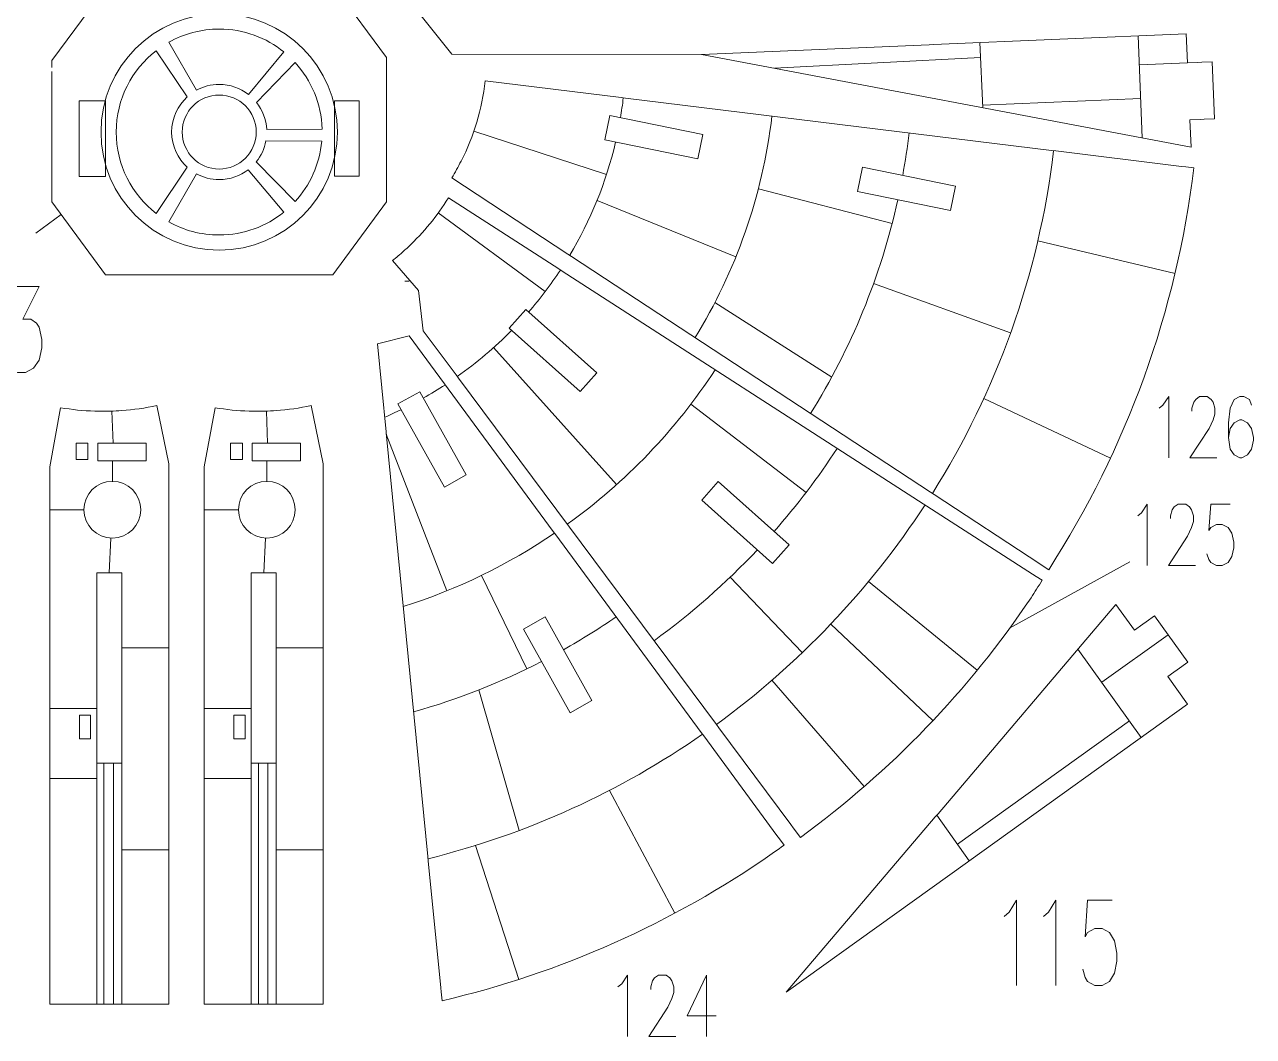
# Model space of a CAD drawing. Header units: millimetres. Extents: x -182 to 184, y -139 to 138.
# Drawn here: x 19.5 to 183.8, y -139 to -3.8 of the extents above; entities that cross this region are included whole.
import ezdxf

# ---------------------------------------------------------------- set-up
doc = ezdxf.new("R2010")
doc.units = ezdxf.units.MM
doc.header["$MEASUREMENT"] = 0
doc.layers.add('Layer 1', color=7, linetype='Continuous')

msp = doc.modelspace()

# ---------------------------------------------------------------- linework, layer by layer
at = {"layer": 'Layer 1', "color": 1, "lineweight": 9}
for points, knots in [([(67.3192, 3.8763), (67.3192, 3.8763), (76.6326, -7.7653), (76.6326, -7.7653), (76.6326, -7.7653), (76.6326, -7.7653), (109.9947, -7.8283), (109.9947, -7.8283)], [0, 0, 0, 0, 0.33333333, 0.33333333, 0.33333333, 0.33333333, 1, 1, 1, 1]), ([(45.5543, -2.3951), (54.2757, -2.3951), (61.3459, -9.4653), (61.3459, -18.1867), (61.3459, -18.1867), (61.3459, -26.9081), (54.2757, -33.9783), (45.5543, -33.9783), (45.5543, -33.9783), (36.8329, -33.9783), (29.7627, -26.9081), (29.7627, -18.1867), (29.7627, -18.1867), (29.7627, -9.4653), (36.8329, -2.3951), (45.5543, -2.3951)], [0, 0, 0, 0, 0.2, 0.2, 0.2, 0.2, 0.4, 0.4, 0.4, 0.4, 0.6, 0.6, 0.6, 0.6, 1, 1, 1, 1]), ([(45.5543, -4.4332), (48.8317, -4.4332), (51.8407, -5.5802), (54.2035, -7.4938), (54.2035, -7.4938), (54.2035, -7.4938), (49.4505, -13.1667), (49.4505, -13.1667), (49.4505, -13.1667), (48.3744, -12.3303), (47.0227, -11.832), (45.5543, -11.832), (45.5543, -11.832), (44.4526, -11.832), (43.4164, -12.1125), (42.5131, -12.6058), (42.5131, -12.6058), (42.5131, -12.6058), (38.8207, -6.1926), (38.8207, -6.1926), (38.8207, -6.1926), (40.8111, -5.0728), (43.1079, -4.4332), (45.5543, -4.4332)], [0, 0, 0, 0, 0.14285714, 0.14285714, 0.14285714, 0.14285714, 0.28571429, 0.28571429, 0.28571429, 0.28571429, 0.42857143, 0.42857143, 0.42857143, 0.42857143, 0.57142857, 0.57142857, 0.57142857, 0.57142857, 0.71428571, 0.71428571, 0.71428571, 0.71428571, 1, 1, 1, 1]), ([(41.2779, -22.8872), (41.2779, -22.8872), (37.1353, -29.0621), (37.1353, -29.0621), (37.1353, -29.0621), (33.89, -26.5464), (31.8008, -22.6107), (31.8008, -18.1867), (31.8008, -18.1867), (31.8008, -13.7696), (33.8833, -9.8392), (37.1199, -7.323), (37.1199, -7.323), (37.1199, -7.323), (41.2636, -13.4995), (41.2636, -13.4995), (41.2636, -13.4995), (39.9951, -14.6613), (39.1996, -16.331), (39.1996, -18.1867), (39.1996, -18.1867), (39.1996, -20.0494), (40.001, -21.7249), (41.2779, -22.8872)], [0, 0, 0, 0, 0.14285714, 0.14285714, 0.14285714, 0.14285714, 0.28571429, 0.28571429, 0.28571429, 0.28571429, 0.42857143, 0.42857143, 0.42857143, 0.42857143, 0.57142857, 0.57142857, 0.57142857, 0.57142857, 0.71428571, 0.71428571, 0.71428571, 0.71428571, 1, 1, 1, 1]), ([(51.901, -17.8664), (51.901, -17.8664), (59.302, -17.7932), (59.302, -17.7932), (59.302, -17.7932), (59.206, -14.3782), (57.8654, -11.2746), (55.7173, -8.9203), (55.7173, -8.9203), (55.7173, -8.9203), (50.5251, -14.228), (50.5251, -14.228), (50.5251, -14.228), (51.329, -15.236), (51.8328, -16.4938), (51.901, -17.8664)], [0, 0, 0, 0, 0.2, 0.2, 0.2, 0.2, 0.4, 0.4, 0.4, 0.4, 0.6, 0.6, 0.6, 0.6, 1, 1, 1, 1]), ([(45.5543, -13.2431), (48.2846, -13.2431), (50.4979, -15.4564), (50.4979, -18.1867), (50.4979, -18.1867), (50.4979, -20.917), (48.2846, -23.1303), (45.5543, -23.1303), (45.5543, -23.1303), (42.824, -23.1303), (40.6107, -20.917), (40.6107, -18.1867), (40.6107, -18.1867), (40.6107, -15.4564), (42.824, -13.2431), (45.5543, -13.2431)], [0, 0, 0, 0, 0.2, 0.2, 0.2, 0.2, 0.4, 0.4, 0.4, 0.4, 0.6, 0.6, 0.6, 0.6, 1, 1, 1, 1]), ([(55.7003, -27.4703), (55.7003, -27.4703), (50.5097, -22.1643), (50.5097, -22.1643), (50.5097, -22.1643), (51.1485, -21.3695), (51.6001, -20.4179), (51.7974, -19.3762), (51.7974, -19.3762), (51.7974, -19.3762), (59.2528, -19.4129), (59.2528, -19.4129), (59.2528, -19.4129), (58.9794, -22.5069), (57.6812, -25.3064), (55.7003, -27.4703)], [0, 0, 0, 0, 0.2, 0.2, 0.2, 0.2, 0.4, 0.4, 0.4, 0.4, 0.6, 0.6, 0.6, 0.6, 1, 1, 1, 1]), ([(49.433, -23.2204), (49.433, -23.2204), (54.1863, -28.8936), (54.1863, -28.8936), (54.1863, -28.8936), (51.8264, -30.799), (48.8238, -31.9402), (45.5543, -31.9402), (45.5543, -31.9402), (43.114, -31.9402), (40.8228, -31.3038), (38.8358, -30.1892), (38.8358, -30.1892), (38.8358, -30.1892), (42.5282, -23.7759), (42.5282, -23.7759), (42.5282, -23.7759), (43.428, -24.264), (44.4587, -24.5414), (45.5543, -24.5414), (45.5543, -24.5414), (47.0147, -24.5414), (48.3599, -24.0486), (49.433, -23.2204)], [0, 0, 0, 0, 0.14285714, 0.14285714, 0.14285714, 0.14285714, 0.28571429, 0.28571429, 0.28571429, 0.28571429, 0.42857143, 0.42857143, 0.42857143, 0.42857143, 0.57142857, 0.57142857, 0.57142857, 0.57142857, 0.71428571, 0.71428571, 0.71428571, 0.71428571, 1, 1, 1, 1]), ([(17.5164, -38.8049), (17.5164, -38.8049), (21.4877, -38.8049), (21.4877, -38.8049), (21.4877, -38.8049), (21.4877, -38.8049), (19.3235, -43.1715), (19.3235, -43.1715), (19.3235, -43.1715), (19.3235, -43.1715), (20.4056, -43.1715), (20.4056, -43.1715), (20.4056, -43.1715), (20.4056, -43.1715), (21.1306, -43.7296), (21.1306, -43.7296), (21.1306, -43.7296), (21.1306, -43.7296), (21.4877, -44.2714), (21.4877, -44.2714), (21.4877, -44.2714), (21.4877, -44.2714), (21.8448, -45.9129), (21.8448, -45.9129), (21.8448, -45.9129), (21.8448, -45.9129), (21.8448, -47.0129), (21.8448, -47.0129), (21.8448, -47.0129), (21.8448, -47.0129), (21.4877, -48.6544), (21.4877, -48.6544), (21.4877, -48.6544), (21.4877, -48.6544), (20.7627, -49.7378), (20.7627, -49.7378), (20.7627, -49.7378), (20.7627, -49.7378), (19.6806, -50.2959), (19.6806, -50.2959), (19.6806, -50.2959), (19.6806, -50.2959), (18.5986, -50.2959), (18.5986, -50.2959), (18.5986, -50.2959), (18.5986, -50.2959), (17.5164, -49.7378), (17.5164, -49.7378), (17.5164, -49.7378), (17.5164, -49.7378), (17.1593, -49.1961), (17.1593, -49.1961), (17.1593, -49.1961), (17.1593, -49.1961), (16.8022, -48.0962), (16.8022, -48.0962)], [0, 0, 0, 0, 0.06666667, 0.06666667, 0.06666667, 0.06666667, 0.13333333, 0.13333333, 0.13333333, 0.13333333, 0.2, 0.2, 0.2, 0.2, 0.26666667, 0.26666667, 0.26666667, 0.26666667, 0.33333333, 0.33333333, 0.33333333, 0.33333333, 0.4, 0.4, 0.4, 0.4, 0.46666667, 0.46666667, 0.46666667, 0.46666667, 0.53333333, 0.53333333, 0.53333333, 0.53333333, 0.6, 0.6, 0.6, 0.6, 0.66666667, 0.66666667, 0.66666667, 0.66666667, 0.73333333, 0.73333333, 0.73333333, 0.73333333, 0.8, 0.8, 0.8, 0.8, 0.86666667, 0.86666667, 0.86666667, 0.86666667, 1, 1, 1, 1]), ([(171.1539, -55.0741), (171.1539, -55.0741), (171.663, -54.6879), (171.663, -54.6879), (171.663, -54.6879), (171.663, -54.6879), (172.4345, -53.5175), (172.4345, -53.5175), (172.4345, -53.5175), (172.4345, -53.5175), (172.4345, -61.7099), (172.4345, -61.7099)], [0, 0, 0, 0, 0.25, 0.25, 0.25, 0.25, 0.5, 0.5, 0.5, 0.5, 1, 1, 1, 1]), ([(175.5203, -55.4603), (175.5203, -55.4603), (175.5203, -55.0741), (175.5203, -55.0741), (175.5203, -55.0741), (175.5203, -55.0741), (175.7826, -54.29), (175.7826, -54.29), (175.7826, -54.29), (175.7826, -54.29), (176.0372, -53.9038), (176.0372, -53.9038), (176.0372, -53.9038), (176.0372, -53.9038), (176.5541, -53.5175), (176.5541, -53.5175), (176.5541, -53.5175), (176.5541, -53.5175), (177.5802, -53.5175), (177.5802, -53.5175), (177.5802, -53.5175), (177.5802, -53.5175), (178.097, -53.9038), (178.097, -53.9038), (178.097, -53.9038), (178.097, -53.9038), (178.3516, -54.29), (178.3516, -54.29), (178.3516, -54.29), (178.3516, -54.29), (178.6062, -55.0741), (178.6062, -55.0741), (178.6062, -55.0741), (178.6062, -55.0741), (178.6062, -55.8582), (178.6062, -55.8582), (178.6062, -55.8582), (178.6062, -55.8582), (178.3516, -56.6306), (178.3516, -56.6306), (178.3516, -56.6306), (178.3516, -56.6306), (177.8347, -57.801), (177.8347, -57.801), (177.8347, -57.801), (177.8347, -57.801), (175.2658, -61.7099), (175.2658, -61.7099), (175.2658, -61.7099), (175.2658, -61.7099), (178.8685, -61.7099), (178.8685, -61.7099)], [0, 0, 0, 0, 0.07142857, 0.07142857, 0.07142857, 0.07142857, 0.14285714, 0.14285714, 0.14285714, 0.14285714, 0.21428571, 0.21428571, 0.21428571, 0.21428571, 0.28571429, 0.28571429, 0.28571429, 0.28571429, 0.35714286, 0.35714286, 0.35714286, 0.35714286, 0.42857143, 0.42857143, 0.42857143, 0.42857143, 0.5, 0.5, 0.5, 0.5, 0.57142857, 0.57142857, 0.57142857, 0.57142857, 0.64285714, 0.64285714, 0.64285714, 0.64285714, 0.71428571, 0.71428571, 0.71428571, 0.71428571, 0.78571429, 0.78571429, 0.78571429, 0.78571429, 0.85714286, 0.85714286, 0.85714286, 0.85714286, 1, 1, 1, 1]), ([(183.4973, -54.6879), (183.4973, -54.6879), (183.235, -53.9038), (183.235, -53.9038), (183.235, -53.9038), (183.235, -53.9038), (182.4635, -53.5175), (182.4635, -53.5175), (182.4635, -53.5175), (182.4635, -53.5175), (181.9543, -53.5175), (181.9543, -53.5175), (181.9543, -53.5175), (181.9543, -53.5175), (181.1829, -53.9038), (181.1829, -53.9038), (181.1829, -53.9038), (181.1829, -53.9038), (180.666, -55.0741), (180.666, -55.0741), (180.666, -55.0741), (180.666, -55.0741), (180.4114, -57.0285), (180.4114, -57.0285), (180.4114, -57.0285), (180.4114, -57.0285), (180.4114, -58.9713), (180.4114, -58.9713), (180.4114, -58.9713), (180.4114, -58.9713), (180.666, -60.5395), (180.666, -60.5395), (180.666, -60.5395), (180.666, -60.5395), (181.1829, -61.312), (181.1829, -61.312), (181.1829, -61.312), (181.1829, -61.312), (181.9543, -61.7099), (181.9543, -61.7099), (181.9543, -61.7099), (181.9543, -61.7099), (182.2089, -61.7099), (182.2089, -61.7099), (182.2089, -61.7099), (182.2089, -61.7099), (182.9804, -61.312), (182.9804, -61.312), (182.9804, -61.312), (182.9804, -61.312), (183.4973, -60.5395), (183.4973, -60.5395), (183.4973, -60.5395), (183.4973, -60.5395), (183.7518, -59.3692), (183.7518, -59.3692), (183.7518, -59.3692), (183.7518, -59.3692), (183.7518, -58.9713), (183.7518, -58.9713), (183.7518, -58.9713), (183.7518, -58.9713), (183.4973, -57.801), (183.4973, -57.801), (183.4973, -57.801), (183.4973, -57.801), (182.9804, -57.0285), (182.9804, -57.0285), (182.9804, -57.0285), (182.9804, -57.0285), (182.2089, -56.6306), (182.2089, -56.6306), (182.2089, -56.6306), (182.2089, -56.6306), (181.9543, -56.6306), (181.9543, -56.6306), (181.9543, -56.6306), (181.9543, -56.6306), (181.1829, -57.0285), (181.1829, -57.0285), (181.1829, -57.0285), (181.1829, -57.0285), (180.666, -57.801), (180.666, -57.801), (180.666, -57.801), (180.666, -57.801), (180.4114, -58.9713), (180.4114, -58.9713)], [0, 0, 0, 0, 0.04347826, 0.04347826, 0.04347826, 0.04347826, 0.08695652, 0.08695652, 0.08695652, 0.08695652, 0.13043478, 0.13043478, 0.13043478, 0.13043478, 0.17391304, 0.17391304, 0.17391304, 0.17391304, 0.2173913, 0.2173913, 0.2173913, 0.2173913, 0.26086957, 0.26086957, 0.26086957, 0.26086957, 0.30434783, 0.30434783, 0.30434783, 0.30434783, 0.34782609, 0.34782609, 0.34782609, 0.34782609, 0.39130435, 0.39130435, 0.39130435, 0.39130435, 0.43478261, 0.43478261, 0.43478261, 0.43478261, 0.47826087, 0.47826087, 0.47826087, 0.47826087, 0.52173913, 0.52173913, 0.52173913, 0.52173913, 0.56521739, 0.56521739, 0.56521739, 0.56521739, 0.60869565, 0.60869565, 0.60869565, 0.60869565, 0.65217391, 0.65217391, 0.65217391, 0.65217391, 0.69565217, 0.69565217, 0.69565217, 0.69565217, 0.73913043, 0.73913043, 0.73913043, 0.73913043, 0.7826087, 0.7826087, 0.7826087, 0.7826087, 0.82608696, 0.82608696, 0.82608696, 0.82608696, 0.86956522, 0.86956522, 0.86956522, 0.86956522, 0.91304348, 0.91304348, 0.91304348, 0.91304348, 1, 1, 1, 1]), ([(35.0716, -68.6404), (35.0716, -70.7348), (33.3737, -72.4327), (31.2793, -72.4327), (31.2793, -72.4327), (29.1849, -72.4327), (27.487, -70.7348), (27.487, -68.6404), (27.487, -68.6404), (27.487, -66.546), (29.1849, -64.8481), (31.2793, -64.8481), (31.2793, -64.8481), (33.3737, -64.8481), (35.0716, -66.546), (35.0716, -68.6404)], [0, 0, 0, 0, 0.2, 0.2, 0.2, 0.2, 0.4, 0.4, 0.4, 0.4, 0.6, 0.6, 0.6, 0.6, 1, 1, 1, 1]), ([(55.7091, -68.6404), (55.7091, -70.7348), (54.0112, -72.4327), (51.9168, -72.4327), (51.9168, -72.4327), (49.8224, -72.4327), (48.1245, -70.7348), (48.1245, -68.6404), (48.1245, -68.6404), (48.1245, -66.546), (49.8224, -64.8481), (51.9168, -64.8481), (51.9168, -64.8481), (54.0112, -64.8481), (55.7091, -66.546), (55.7091, -68.6404)], [0, 0, 0, 0, 0.2, 0.2, 0.2, 0.2, 0.4, 0.4, 0.4, 0.4, 0.6, 0.6, 0.6, 0.6, 1, 1, 1, 1]), ([(168.2841, -69.4424), (168.2841, -69.4424), (168.7932, -69.0562), (168.7932, -69.0562), (168.7932, -69.0562), (168.7932, -69.0562), (169.5647, -67.8859), (169.5647, -67.8859), (169.5647, -67.8859), (169.5647, -67.8859), (169.5647, -76.0783), (169.5647, -76.0783)], [0, 0, 0, 0, 0.25, 0.25, 0.25, 0.25, 0.5, 0.5, 0.5, 0.5, 1, 1, 1, 1]), ([(172.6505, -69.8286), (172.6505, -69.8286), (172.6505, -69.4424), (172.6505, -69.4424), (172.6505, -69.4424), (172.6505, -69.4424), (172.9128, -68.6583), (172.9128, -68.6583), (172.9128, -68.6583), (172.9128, -68.6583), (173.1674, -68.2722), (173.1674, -68.2722), (173.1674, -68.2722), (173.1674, -68.2722), (173.6843, -67.8859), (173.6843, -67.8859), (173.6843, -67.8859), (173.6843, -67.8859), (174.7104, -67.8859), (174.7104, -67.8859), (174.7104, -67.8859), (174.7104, -67.8859), (175.2272, -68.2722), (175.2272, -68.2722), (175.2272, -68.2722), (175.2272, -68.2722), (175.4818, -68.6583), (175.4818, -68.6583), (175.4818, -68.6583), (175.4818, -68.6583), (175.7364, -69.4424), (175.7364, -69.4424), (175.7364, -69.4424), (175.7364, -69.4424), (175.7364, -70.2266), (175.7364, -70.2266), (175.7364, -70.2266), (175.7364, -70.2266), (175.4818, -70.999), (175.4818, -70.999), (175.4818, -70.999), (175.4818, -70.999), (174.9649, -72.1693), (174.9649, -72.1693), (174.9649, -72.1693), (174.9649, -72.1693), (172.396, -76.0783), (172.396, -76.0783), (172.396, -76.0783), (172.396, -76.0783), (175.9987, -76.0783), (175.9987, -76.0783)], [0, 0, 0, 0, 0.07142857, 0.07142857, 0.07142857, 0.07142857, 0.14285714, 0.14285714, 0.14285714, 0.14285714, 0.21428571, 0.21428571, 0.21428571, 0.21428571, 0.28571429, 0.28571429, 0.28571429, 0.28571429, 0.35714286, 0.35714286, 0.35714286, 0.35714286, 0.42857143, 0.42857143, 0.42857143, 0.42857143, 0.5, 0.5, 0.5, 0.5, 0.57142857, 0.57142857, 0.57142857, 0.57142857, 0.64285714, 0.64285714, 0.64285714, 0.64285714, 0.71428571, 0.71428571, 0.71428571, 0.71428571, 0.78571429, 0.78571429, 0.78571429, 0.78571429, 0.85714286, 0.85714286, 0.85714286, 0.85714286, 1, 1, 1, 1]), ([(180.6275, -67.8859), (180.6275, -67.8859), (178.0508, -67.8859), (178.0508, -67.8859), (178.0508, -67.8859), (178.0508, -67.8859), (177.7962, -71.3969), (177.7962, -71.3969), (177.7962, -71.3969), (177.7962, -71.3969), (178.0508, -70.999), (178.0508, -70.999), (178.0508, -70.999), (178.0508, -70.999), (178.8223, -70.6128), (178.8223, -70.6128), (178.8223, -70.6128), (178.8223, -70.6128), (179.5937, -70.6128), (179.5937, -70.6128), (179.5937, -70.6128), (179.5937, -70.6128), (180.3652, -70.999), (180.3652, -70.999), (180.3652, -70.999), (180.3652, -70.999), (180.882, -71.7831), (180.882, -71.7831), (180.882, -71.7831), (180.882, -71.7831), (181.1366, -72.9534), (181.1366, -72.9534), (181.1366, -72.9534), (181.1366, -72.9534), (181.1366, -73.7376), (181.1366, -73.7376), (181.1366, -73.7376), (181.1366, -73.7376), (180.882, -74.9079), (180.882, -74.9079), (180.882, -74.9079), (180.882, -74.9079), (180.3652, -75.6803), (180.3652, -75.6803), (180.3652, -75.6803), (180.3652, -75.6803), (179.5937, -76.0783), (179.5937, -76.0783), (179.5937, -76.0783), (179.5937, -76.0783), (178.8223, -76.0783), (178.8223, -76.0783), (178.8223, -76.0783), (178.8223, -76.0783), (178.0508, -75.6803), (178.0508, -75.6803), (178.0508, -75.6803), (178.0508, -75.6803), (177.7962, -75.2941), (177.7962, -75.2941), (177.7962, -75.2941), (177.7962, -75.2941), (177.5416, -74.51), (177.5416, -74.51)], [0, 0, 0, 0, 0.05882353, 0.05882353, 0.05882353, 0.05882353, 0.11764706, 0.11764706, 0.11764706, 0.11764706, 0.17647059, 0.17647059, 0.17647059, 0.17647059, 0.23529412, 0.23529412, 0.23529412, 0.23529412, 0.29411765, 0.29411765, 0.29411765, 0.29411765, 0.35294118, 0.35294118, 0.35294118, 0.35294118, 0.41176471, 0.41176471, 0.41176471, 0.41176471, 0.47058824, 0.47058824, 0.47058824, 0.47058824, 0.52941176, 0.52941176, 0.52941176, 0.52941176, 0.58823529, 0.58823529, 0.58823529, 0.58823529, 0.64705882, 0.64705882, 0.64705882, 0.64705882, 0.70588235, 0.70588235, 0.70588235, 0.70588235, 0.76470588, 0.76470588, 0.76470588, 0.76470588, 0.82352941, 0.82352941, 0.82352941, 0.82352941, 0.88235294, 0.88235294, 0.88235294, 0.88235294, 1, 1, 1, 1]), ([(150.4634, -122.9666), (150.4634, -122.9666), (151.1213, -122.4128), (151.1213, -122.4128), (151.1213, -122.4128), (151.1213, -122.4128), (152.1033, -120.7843), (152.1033, -120.7843), (152.1033, -120.7843), (152.1033, -120.7843), (152.1033, -132.1838), (152.1033, -132.1838)], [0, 0, 0, 0, 0.25, 0.25, 0.25, 0.25, 0.5, 0.5, 0.5, 0.5, 1, 1, 1, 1]), ([(155.6973, -122.9666), (155.6973, -122.9666), (156.3552, -122.4128), (156.3552, -122.4128), (156.3552, -122.4128), (156.3552, -122.4128), (157.3371, -120.7843), (157.3371, -120.7843), (157.3371, -120.7843), (157.3371, -120.7843), (157.3371, -132.1838), (157.3371, -132.1838)], [0, 0, 0, 0, 0.25, 0.25, 0.25, 0.25, 0.5, 0.5, 0.5, 0.5, 1, 1, 1, 1]), ([(164.8688, -120.7843), (164.8688, -120.7843), (161.5891, -120.7843), (161.5891, -120.7843), (161.5891, -120.7843), (161.5891, -120.7843), (161.265, -125.6698), (161.265, -125.6698), (161.265, -125.6698), (161.265, -125.6698), (161.5891, -125.1324), (161.5891, -125.1324), (161.5891, -125.1324), (161.5891, -125.1324), (162.5711, -124.595), (162.5711, -124.595), (162.5711, -124.595), (162.5711, -124.595), (163.553, -124.595), (163.553, -124.595), (163.553, -124.595), (163.553, -124.595), (164.535, -125.1324), (164.535, -125.1324), (164.535, -125.1324), (164.535, -125.1324), (165.1929, -126.2235), (165.1929, -126.2235), (165.1929, -126.2235), (165.1929, -126.2235), (165.5169, -127.852), (165.5169, -127.852), (165.5169, -127.852), (165.5169, -127.852), (165.5169, -128.9268), (165.5169, -128.9268), (165.5169, -128.9268), (165.5169, -128.9268), (165.1929, -130.5553), (165.1929, -130.5553), (165.1929, -130.5553), (165.1929, -130.5553), (164.535, -131.6464), (164.535, -131.6464), (164.535, -131.6464), (164.535, -131.6464), (163.553, -132.1838), (163.553, -132.1838), (163.553, -132.1838), (163.553, -132.1838), (162.5711, -132.1838), (162.5711, -132.1838), (162.5711, -132.1838), (162.5711, -132.1838), (161.5891, -131.6464), (161.5891, -131.6464), (161.5891, -131.6464), (161.5891, -131.6464), (161.265, -131.1091), (161.265, -131.1091), (161.265, -131.1091), (161.265, -131.1091), (160.941, -130.0179), (160.941, -130.0179)], [0, 0, 0, 0, 0.05882353, 0.05882353, 0.05882353, 0.05882353, 0.11764706, 0.11764706, 0.11764706, 0.11764706, 0.17647059, 0.17647059, 0.17647059, 0.17647059, 0.23529412, 0.23529412, 0.23529412, 0.23529412, 0.29411765, 0.29411765, 0.29411765, 0.29411765, 0.35294118, 0.35294118, 0.35294118, 0.35294118, 0.41176471, 0.41176471, 0.41176471, 0.41176471, 0.47058824, 0.47058824, 0.47058824, 0.47058824, 0.52941176, 0.52941176, 0.52941176, 0.52941176, 0.58823529, 0.58823529, 0.58823529, 0.58823529, 0.64705882, 0.64705882, 0.64705882, 0.64705882, 0.70588235, 0.70588235, 0.70588235, 0.70588235, 0.76470588, 0.76470588, 0.76470588, 0.76470588, 0.82352941, 0.82352941, 0.82352941, 0.82352941, 0.88235294, 0.88235294, 0.88235294, 0.88235294, 1, 1, 1, 1]), ([(98.8429, -132.3568), (98.8429, -132.3568), (99.352, -131.9706), (99.352, -131.9706), (99.352, -131.9706), (99.352, -131.9706), (100.1235, -130.8003), (100.1235, -130.8003), (100.1235, -130.8003), (100.1235, -130.8003), (100.1235, -138.9926), (100.1235, -138.9926)], [0, 0, 0, 0, 0.25, 0.25, 0.25, 0.25, 0.5, 0.5, 0.5, 0.5, 1, 1, 1, 1]), ([(103.2093, -132.743), (103.2093, -132.743), (103.2093, -132.3568), (103.2093, -132.3568), (103.2093, -132.3568), (103.2093, -132.3568), (103.4716, -131.5727), (103.4716, -131.5727), (103.4716, -131.5727), (103.4716, -131.5727), (103.7262, -131.1865), (103.7262, -131.1865), (103.7262, -131.1865), (103.7262, -131.1865), (104.2431, -130.8003), (104.2431, -130.8003), (104.2431, -130.8003), (104.2431, -130.8003), (105.2692, -130.8003), (105.2692, -130.8003), (105.2692, -130.8003), (105.2692, -130.8003), (105.786, -131.1865), (105.786, -131.1865), (105.786, -131.1865), (105.786, -131.1865), (106.0406, -131.5727), (106.0406, -131.5727), (106.0406, -131.5727), (106.0406, -131.5727), (106.2952, -132.3568), (106.2952, -132.3568), (106.2952, -132.3568), (106.2952, -132.3568), (106.2952, -133.1409), (106.2952, -133.1409), (106.2952, -133.1409), (106.2952, -133.1409), (106.0406, -133.9133), (106.0406, -133.9133), (106.0406, -133.9133), (106.0406, -133.9133), (105.5237, -135.0837), (105.5237, -135.0837), (105.5237, -135.0837), (105.5237, -135.0837), (102.9548, -138.9926), (102.9548, -138.9926), (102.9548, -138.9926), (102.9548, -138.9926), (106.5575, -138.9926), (106.5575, -138.9926)], [0, 0, 0, 0, 0.07142857, 0.07142857, 0.07142857, 0.07142857, 0.14285714, 0.14285714, 0.14285714, 0.14285714, 0.21428571, 0.21428571, 0.21428571, 0.21428571, 0.28571429, 0.28571429, 0.28571429, 0.28571429, 0.35714286, 0.35714286, 0.35714286, 0.35714286, 0.42857143, 0.42857143, 0.42857143, 0.42857143, 0.5, 0.5, 0.5, 0.5, 0.57142857, 0.57142857, 0.57142857, 0.57142857, 0.64285714, 0.64285714, 0.64285714, 0.64285714, 0.71428571, 0.71428571, 0.71428571, 0.71428571, 0.78571429, 0.78571429, 0.78571429, 0.78571429, 0.85714286, 0.85714286, 0.85714286, 0.85714286, 1, 1, 1, 1]), ([(110.6694, -130.8003), (110.6694, -130.8003), (108.1004, -136.254), (108.1004, -136.254), (108.1004, -136.254), (108.1004, -136.254), (111.9577, -136.254), (111.9577, -136.254)], [0, 0, 0, 0, 0.33333333, 0.33333333, 0.33333333, 0.33333333, 1, 1, 1, 1])]:
    msp.add_open_spline(points, degree=3, knots=knots, dxfattribs=at)
at = {"layer": 'Layer 1', "lineweight": 9}
for points, knots in [([(67.9165, -9.5503), (67.9165, -9.5503), (67.9165, -8.2196), (67.9165, -8.2196), (67.9165, -8.2196), (67.9165, -8.2196), (61.1994, 0.8918), (61.1994, 0.8918), (61.1994, 0.8918), (61.1994, 0.8918), (30.2227, 0.8918), (30.2227, 0.8918), (30.2227, 0.8918), (30.2227, 0.8918), (23.1921, -8.6448), (23.1921, -8.6448), (23.1921, -8.6448), (23.1921, -8.6448), (23.1921, -9.5503), (23.1921, -9.5503)], [0, 0, 0, 0, 0.16666667, 0.16666667, 0.16666667, 0.16666667, 0.33333333, 0.33333333, 0.33333333, 0.33333333, 0.5, 0.5, 0.5, 0.5, 0.66666667, 0.66666667, 0.66666667, 0.66666667, 1, 1, 1, 1]), ([(140.4312, -6.5357), (140.4312, -6.5357), (109.9947, -7.8283), (109.9947, -7.8283), (109.9947, -7.8283), (109.9947, -7.8283), (175.4131, -20.1962), (175.4131, -20.1962), (175.4131, -20.1962), (175.4131, -20.1962), (175.2588, -16.5644), (175.2588, -16.5644), (175.2588, -16.5644), (175.2588, -16.5644), (176.6275, -16.5063), (176.6275, -16.5063)], [0, 0, 0, 0, 0.2, 0.2, 0.2, 0.2, 0.4, 0.4, 0.4, 0.4, 0.6, 0.6, 0.6, 0.6, 1, 1, 1, 1]), ([(176.3042, -8.8933), (176.3042, -8.8933), (174.9355, -8.9514), (174.9355, -8.9514), (174.9355, -8.9514), (174.9355, -8.9514), (174.771, -5.0773), (174.771, -5.0773), (174.771, -5.0773), (174.771, -5.0773), (140.9928, -6.5118), (140.9928, -6.5118)], [0, 0, 0, 0, 0.25, 0.25, 0.25, 0.25, 0.5, 0.5, 0.5, 0.5, 1, 1, 1, 1]), ([(177.1891, -16.4824), (177.1891, -16.4824), (178.5578, -16.4243), (178.5578, -16.4243), (178.5578, -16.4243), (178.5578, -16.4243), (178.2345, -8.8113), (178.2345, -8.8113), (178.2345, -8.8113), (178.2345, -8.8113), (176.8658, -8.8694), (176.8658, -8.8694)], [0, 0, 0, 0, 0.25, 0.25, 0.25, 0.25, 0.5, 0.5, 0.5, 0.5, 1, 1, 1, 1]), ([(23.1921, -10.1125), (23.1921, -10.1125), (23.1921, -20.8031), (23.1921, -20.8031), (23.1921, -20.8031), (23.1921, -20.8031), (23.1921, -24.0529), (23.1921, -24.0529)], [0, 0, 0, 0, 0.33333333, 0.33333333, 0.33333333, 0.33333333, 1, 1, 1, 1]), ([(67.9165, -24.0529), (67.9165, -24.0529), (67.9165, -21.1559), (67.9165, -21.1559), (67.9165, -21.1559), (67.9165, -21.1559), (67.9165, -10.1125), (67.9165, -10.1125)], [0, 0, 0, 0, 0.33333333, 0.33333333, 0.33333333, 0.33333333, 1, 1, 1, 1]), ([(99.272, -13.5883), (99.272, -13.5883), (81.11, -11.3584), (81.11, -11.3584), (81.11, -11.3584), (80.6773, -15.1015), (79.581, -18.7317), (77.8804, -22.0795), (77.8804, -22.0795), (77.4806, -22.85), (77.0956, -23.5718), (76.6332, -24.308), (76.6332, -24.308), (76.6332, -24.308), (92.16, -34.4969), (92.16, -34.4969)], [0, 0, 0, 0, 0.2, 0.2, 0.2, 0.2, 0.4, 0.4, 0.4, 0.4, 0.6, 0.6, 0.6, 0.6, 1, 1, 1, 1]), ([(26.8615, -24.1104), (26.8615, -24.1104), (26.8615, -13.999), (26.8615, -13.999), (26.8615, -13.999), (26.8615, -13.999), (30.3822, -13.999), (30.3822, -13.999), (30.3822, -13.999), (30.3822, -13.999), (30.3822, -24.1104), (30.3822, -24.1104), (30.3822, -24.1104), (30.3822, -24.1104), (26.8615, -24.1104), (26.8615, -24.1104)], [0, 0, 0, 0, 0.2, 0.2, 0.2, 0.2, 0.4, 0.4, 0.4, 0.4, 0.6, 0.6, 0.6, 0.6, 1, 1, 1, 1]), ([(64.2534, -24.1044), (64.2534, -24.1044), (60.9514, -24.1044), (60.9514, -24.1044), (60.9514, -24.1044), (60.9514, -24.1044), (60.9514, -14.0215), (60.9514, -14.0215), (60.9514, -14.0215), (60.9514, -14.0215), (64.2534, -14.0215), (64.2534, -14.0215), (64.2534, -14.0215), (64.2534, -14.0215), (64.2534, -24.1044), (64.2534, -24.1044)], [0, 0, 0, 0, 0.2, 0.2, 0.2, 0.2, 0.4, 0.4, 0.4, 0.4, 0.6, 0.6, 0.6, 0.6, 1, 1, 1, 1]), ([(110.1835, -18.5328), (110.1835, -18.5328), (109.5206, -21.784), (109.5206, -21.784), (109.5206, -21.784), (109.5206, -21.784), (97.0778, -19.247), (97.0778, -19.247), (97.0778, -19.247), (97.0778, -19.247), (97.7407, -15.9958), (97.7407, -15.9958), (97.7407, -15.9958), (97.7407, -15.9958), (110.1835, -18.5328), (110.1835, -18.5328)], [0, 0, 0, 0, 0.2, 0.2, 0.2, 0.2, 0.4, 0.4, 0.4, 0.4, 0.6, 0.6, 0.6, 0.6, 1, 1, 1, 1]), ([(143.9437, -25.4162), (143.9437, -25.4162), (143.2808, -28.6674), (143.2808, -28.6674), (143.2808, -28.6674), (143.2808, -28.6674), (130.8685, -26.1366), (130.8685, -26.1366), (130.8685, -26.1366), (130.8685, -26.1366), (131.5314, -22.8854), (131.5314, -22.8854), (131.5314, -22.8854), (131.5314, -22.8854), (143.9437, -25.4162), (143.9437, -25.4162)], [0, 0, 0, 0, 0.2, 0.2, 0.2, 0.2, 0.4, 0.4, 0.4, 0.4, 0.6, 0.6, 0.6, 0.6, 1, 1, 1, 1]), ([(155.6678, -76.1715), (155.6678, -76.1715), (156.3937, -76.6478), (156.3937, -76.6478), (156.3937, -76.6478), (166.7887, -60.5427), (173.5259, -42.0254), (175.789, -22.9832), (175.789, -22.9832), (175.789, -22.9832), (174.7027, -22.8498), (174.7027, -22.8498)], [0, 0, 0, 0, 0.25, 0.25, 0.25, 0.25, 0.5, 0.5, 0.5, 0.5, 1, 1, 1, 1]), ([(23.1921, -24.6151), (23.1921, -24.6151), (23.1921, -27.5122), (23.1921, -27.5122), (23.1921, -27.5122), (23.1921, -27.5122), (30.3822, -37.2652), (30.3822, -37.2652), (30.3822, -37.2652), (30.3822, -37.2652), (60.7264, -37.2652), (60.7264, -37.2652), (60.7264, -37.2652), (60.7264, -37.2652), (67.9165, -27.5122), (67.9165, -27.5122), (67.9165, -27.5122), (67.9165, -27.5122), (67.9165, -24.6151), (67.9165, -24.6151)], [0, 0, 0, 0, 0.16666667, 0.16666667, 0.16666667, 0.16666667, 0.33333333, 0.33333333, 0.33333333, 0.33333333, 0.5, 0.5, 0.5, 0.5, 0.66666667, 0.66666667, 0.66666667, 0.66666667, 1, 1, 1, 1]), ([(77.2063, -50.6225), (77.2063, -50.6225), (72.8293, -44.7462), (72.8293, -44.7462), (72.8293, -44.7462), (72.8293, -44.7462), (72.2049, -39.3338), (72.2049, -39.3338), (72.2049, -39.3338), (72.2049, -39.3338), (68.7067, -35.363), (68.7067, -35.363), (68.7067, -35.363), (69.2326, -34.9448), (69.7258, -34.5247), (70.2257, -34.0758), (70.2257, -34.0758), (70.4192, -33.9016), (70.6109, -33.7251), (70.8001, -33.5467), (70.8001, -33.5467), (72.8637, -31.601), (74.6757, -29.3982), (76.1889, -26.9907), (76.1889, -26.9907), (76.1889, -26.9907), (90.9165, -36.4745), (90.9165, -36.4745)], [0, 0, 0, 0, 0.125, 0.125, 0.125, 0.125, 0.25, 0.25, 0.25, 0.25, 0.375, 0.375, 0.375, 0.375, 0.5, 0.5, 0.5, 0.5, 0.625, 0.625, 0.625, 0.625, 0.75, 0.75, 0.75, 0.75, 1, 1, 1, 1]), ([(84.3146, -44.374), (84.3146, -44.374), (86.5231, -41.9027), (86.5231, -41.9027), (86.5231, -41.9027), (86.5231, -41.9027), (96.0002, -50.3721), (96.0002, -50.3721), (96.0002, -50.3721), (96.0002, -50.3721), (93.7917, -52.8434), (93.7917, -52.8434), (93.7917, -52.8434), (93.7917, -52.8434), (84.3146, -44.374), (84.3146, -44.374)], [0, 0, 0, 0, 0.2, 0.2, 0.2, 0.2, 0.4, 0.4, 0.4, 0.4, 0.6, 0.6, 0.6, 0.6, 1, 1, 1, 1]), ([(90.199, -71.5428), (90.199, -71.5428), (70.9573, -45.3929), (70.9573, -45.3929), (70.9573, -45.3929), (70.9573, -45.3929), (66.6877, -46.4895), (66.6877, -46.4895), (66.6877, -46.4895), (66.6877, -46.4895), (67.8463, -58.2452), (67.8463, -58.2452)], [0, 0, 0, 0, 0.25, 0.25, 0.25, 0.25, 0.5, 0.5, 0.5, 0.5, 1, 1, 1, 1]), ([(69.4356, -54.4979), (69.4356, -54.4979), (72.3507, -52.872), (72.3507, -52.872), (72.3507, -52.872), (72.3507, -52.872), (78.5544, -63.9946), (78.5544, -63.9946), (78.5544, -63.9946), (78.5544, -63.9946), (75.6394, -65.6204), (75.6394, -65.6204), (75.6394, -65.6204), (75.6394, -65.6204), (69.4356, -54.4979), (69.4356, -54.4979)], [0, 0, 0, 0, 0.2, 0.2, 0.2, 0.2, 0.4, 0.4, 0.4, 0.4, 0.6, 0.6, 0.6, 0.6, 1, 1, 1, 1]), ([(22.9048, -68.3593), (22.9048, -68.3593), (22.9048, -62.9185), (22.9048, -62.9185), (22.9048, -62.9185), (22.9048, -62.9185), (24.3664, -55.008), (24.3664, -55.008), (24.3664, -55.008), (25.8755, -55.2703), (27.3977, -55.4204), (28.9219, -55.4723), (28.9219, -55.4723), (29.4309, -55.4874), (29.9397, -55.492), (30.4481, -55.4865)], [0, 0, 0, 0, 0.2, 0.2, 0.2, 0.2, 0.4, 0.4, 0.4, 0.4, 0.6, 0.6, 0.6, 0.6, 1, 1, 1, 1]), ([(38.8026, -86.792), (38.8026, -86.792), (38.8026, -62.5037), (38.8026, -62.5037), (38.8026, -62.5037), (38.8026, -62.5037), (37.203, -54.7201), (37.203, -54.7201), (37.203, -54.7201), (35.6619, -55.0598), (34.1018, -55.2885), (32.535, -55.4058), (32.535, -55.4058), (32.0276, -55.4396), (31.5192, -55.463), (31.0102, -55.4762)], [0, 0, 0, 0, 0.2, 0.2, 0.2, 0.2, 0.4, 0.4, 0.4, 0.4, 0.6, 0.6, 0.6, 0.6, 1, 1, 1, 1]), ([(43.5423, -68.3593), (43.5423, -68.3593), (43.5423, -62.9185), (43.5423, -62.9185), (43.5423, -62.9185), (43.5423, -62.9185), (45.0039, -55.008), (45.0039, -55.008), (45.0039, -55.008), (46.513, -55.2703), (48.0352, -55.4204), (49.5594, -55.4723), (49.5594, -55.4723), (50.0684, -55.4874), (50.5772, -55.492), (51.0856, -55.4865)], [0, 0, 0, 0, 0.2, 0.2, 0.2, 0.2, 0.4, 0.4, 0.4, 0.4, 0.6, 0.6, 0.6, 0.6, 1, 1, 1, 1]), ([(59.4401, -86.792), (59.4401, -86.792), (59.4401, -62.5037), (59.4401, -62.5037), (59.4401, -62.5037), (59.4401, -62.5037), (57.8405, -54.7201), (57.8405, -54.7201), (57.8405, -54.7201), (56.2994, -55.0598), (54.7393, -55.2885), (53.1725, -55.4058), (53.1725, -55.4058), (52.6651, -55.4396), (52.1567, -55.463), (51.6477, -55.4762)], [0, 0, 0, 0, 0.2, 0.2, 0.2, 0.2, 0.4, 0.4, 0.4, 0.4, 0.6, 0.6, 0.6, 0.6, 1, 1, 1, 1]), ([(110.0265, -67.3521), (110.0265, -67.3521), (112.235, -64.8808), (112.235, -64.8808), (112.235, -64.8808), (112.235, -64.8808), (121.7121, -73.3502), (121.7121, -73.3502), (121.7121, -73.3502), (121.7121, -73.3502), (119.5036, -75.8216), (119.5036, -75.8216), (119.5036, -75.8216), (119.5036, -75.8216), (110.0265, -67.3521), (110.0265, -67.3521)], [0, 0, 0, 0, 0.2, 0.2, 0.2, 0.2, 0.4, 0.4, 0.4, 0.4, 0.6, 0.6, 0.6, 0.6, 1, 1, 1, 1]), ([(29.201, -77.0611), (29.201, -77.0611), (32.5423, -77.0611), (32.5423, -77.0611), (32.5423, -77.0611), (32.5423, -77.0611), (32.5423, -102.5036), (32.5423, -102.5036), (32.5423, -102.5036), (32.5423, -102.5036), (29.201, -102.5036), (29.201, -102.5036), (29.201, -102.5036), (29.201, -102.5036), (29.201, -77.0611), (29.201, -77.0611)], [0, 0, 0, 0, 0.2, 0.2, 0.2, 0.2, 0.4, 0.4, 0.4, 0.4, 0.6, 0.6, 0.6, 0.6, 1, 1, 1, 1]), ([(49.8385, -77.0611), (49.8385, -77.0611), (53.1798, -77.0611), (53.1798, -77.0611), (53.1798, -77.0611), (53.1798, -77.0611), (53.1798, -102.5036), (53.1798, -102.5036), (53.1798, -102.5036), (53.1798, -102.5036), (49.8385, -102.5036), (49.8385, -102.5036), (49.8385, -102.5036), (49.8385, -102.5036), (49.8385, -77.0611), (49.8385, -77.0611)], [0, 0, 0, 0, 0.2, 0.2, 0.2, 0.2, 0.4, 0.4, 0.4, 0.4, 0.6, 0.6, 0.6, 0.6, 1, 1, 1, 1]), ([(122.2721, -111.1246), (122.2721, -111.1246), (123.2228, -112.4009), (123.2228, -112.4009), (123.2228, -112.4009), (135.2838, -103.61), (145.7397, -92.7745), (154.0369, -80.3868), (154.0369, -80.3868), (154.5404, -79.6123), (155.0226, -78.8549), (155.5091, -78.069), (155.5091, -78.069), (155.5091, -78.069), (154.7199, -77.5608), (154.7199, -77.5608)], [0, 0, 0, 0, 0.2, 0.2, 0.2, 0.2, 0.4, 0.4, 0.4, 0.4, 0.6, 0.6, 0.6, 0.6, 1, 1, 1, 1]), ([(168.9668, -83.939), (168.9668, -83.939), (167.8535, -84.7372), (167.8535, -84.7372), (167.8535, -84.7372), (167.8535, -84.7372), (165.3849, -81.2941), (165.3849, -81.2941), (165.3849, -81.2941), (165.3849, -81.2941), (141.6095, -109.2395), (141.6095, -109.2395)], [0, 0, 0, 0, 0.25, 0.25, 0.25, 0.25, 0.5, 0.5, 0.5, 0.5, 1, 1, 1, 1]), ([(86.2157, -84.5826), (86.2157, -84.5826), (89.1308, -82.9566), (89.1308, -82.9566), (89.1308, -82.9566), (89.1308, -82.9566), (95.366, -94.1357), (95.366, -94.1357), (95.366, -94.1357), (95.366, -94.1357), (92.4509, -95.7617), (92.4509, -95.7617), (92.4509, -95.7617), (92.4509, -95.7617), (86.2157, -84.5826), (86.2157, -84.5826)], [0, 0, 0, 0, 0.2, 0.2, 0.2, 0.2, 0.4, 0.4, 0.4, 0.4, 0.6, 0.6, 0.6, 0.6, 1, 1, 1, 1]), ([(173.5709, -90.0141), (173.5709, -90.0141), (174.977, -89.006), (174.977, -89.006), (174.977, -89.006), (174.977, -89.006), (170.537, -82.8132), (170.537, -82.8132), (170.537, -82.8132), (170.537, -82.8132), (169.4238, -83.6114), (169.4238, -83.6114)], [0, 0, 0, 0, 0.25, 0.25, 0.25, 0.25, 0.5, 0.5, 0.5, 0.5, 1, 1, 1, 1]), ([(146.0174, -115.3732), (146.0174, -115.3732), (174.9474, -94.6317), (174.9474, -94.6317), (174.9474, -94.6317), (174.9474, -94.6317), (172.2934, -90.93), (172.2934, -90.93), (172.2934, -90.93), (172.2934, -90.93), (173.114, -90.3417), (173.114, -90.3417)], [0, 0, 0, 0, 0.25, 0.25, 0.25, 0.25, 0.5, 0.5, 0.5, 0.5, 1, 1, 1, 1]), ([(141.2452, -109.6677), (141.2452, -109.6677), (121.3361, -133.0687), (121.3361, -133.0687), (121.3361, -133.0687), (121.3361, -133.0687), (145.5605, -115.7009), (145.5605, -115.7009)], [0, 0, 0, 0, 0.33333333, 0.33333333, 0.33333333, 0.33333333, 1, 1, 1, 1]), ([(75.2188, -133.0491), (75.2188, -133.0491), (75.3355, -134.2331), (75.3355, -134.2331), (75.3355, -134.2331), (91.1558, -130.5277), (106.1188, -123.8592), (119.4424, -114.5805), (119.4424, -114.5805), (119.9759, -114.208), (120.5069, -113.8313), (121.035, -113.4508), (121.035, -113.4508), (121.035, -113.4508), (120.4127, -112.6049), (120.4127, -112.6049)], [0, 0, 0, 0, 0.2, 0.2, 0.2, 0.2, 0.4, 0.4, 0.4, 0.4, 0.6, 0.6, 0.6, 0.6, 1, 1, 1, 1]), ([(22.9048, -133.9734), (22.9048, -133.9734), (22.9048, -134.7044), (22.9048, -134.7044), (22.9048, -134.7044), (22.9048, -134.7044), (38.8026, -134.7044), (38.8026, -134.7044), (38.8026, -134.7044), (38.8026, -134.7044), (38.8026, -133.9734), (38.8026, -133.9734)], [0, 0, 0, 0, 0.25, 0.25, 0.25, 0.25, 0.5, 0.5, 0.5, 0.5, 1, 1, 1, 1]), ([(43.5423, -133.9734), (43.5423, -133.9734), (43.5423, -134.7044), (43.5423, -134.7044), (43.5423, -134.7044), (43.5423, -134.7044), (59.4401, -134.7044), (59.4401, -134.7044), (59.4401, -134.7044), (59.4401, -134.7044), (59.4401, -133.9734), (59.4401, -133.9734)], [0, 0, 0, 0, 0.25, 0.25, 0.25, 0.25, 0.5, 0.5, 0.5, 0.5, 1, 1, 1, 1])]:
    msp.add_open_spline(points, degree=3, knots=knots, dxfattribs=at)
at = {"layer": 'Layer 1', "color": 1, "lineweight": 9}
for points in [[(140.4312, -6.5357), (140.4312, -6.5357), (140.9928, -6.5117), (140.9928, -6.5117)], [(67.9164, -10.1125), (67.9164, -10.1125), (67.9166, -9.5503), (67.9166, -9.5503)], [(176.3042, -8.8933), (176.3042, -8.8933), (176.8658, -8.8693), (176.8658, -8.8693)], [(99.272, -13.5883), (99.272, -13.5883), (99.83, -13.6569), (99.83, -13.6569)], [(176.6275, -16.5063), (176.6275, -16.5063), (177.1891, -16.4823), (177.1891, -16.4823)], [(156.7785, -20.649), (156.7785, -20.649), (157.3365, -20.7174), (157.3365, -20.7174)], [(174.1447, -22.7814), (174.1447, -22.7814), (174.7027, -22.8496), (174.7027, -22.8496)], [(23.1921, -24.6151), (23.1921, -24.6151), (23.1923, -24.0529), (23.1923, -24.0529)], [(67.9164, -24.6151), (67.9164, -24.6151), (67.9166, -24.0529), (67.9166, -24.0529)], [(21.0697, -31.6843), (21.0697, -31.6843), (24.4375, -29.2015), (24.4375, -29.2015)], [(92.16, -34.4969), (92.16, -34.4969), (92.6302, -34.8053), (92.6302, -34.8053)], [(90.9165, -36.4745), (90.9165, -36.4745), (91.3891, -36.7791), (91.3891, -36.7791)], [(70.357, -38.1246), (70.357, -38.1246), (70.9192, -38.1246), (70.9192, -38.1246)], [(77.2076, -50.6216), (77.2076, -50.6216), (77.5408, -51.0744), (77.5408, -51.0744)], [(30.4482, -55.4881), (30.4482, -55.4881), (31.0102, -55.4767), (31.0102, -55.4767)], [(51.0857, -55.4881), (51.0857, -55.4881), (51.6477, -55.4767), (51.6477, -55.4767)], [(67.8463, -58.2452), (67.8463, -58.2452), (67.9015, -58.8046), (67.9015, -58.8046)], [(140.6199, -66.2997), (140.6199, -66.2997), (141.0925, -66.6043), (141.0925, -66.6043)], [(22.9048, -68.9215), (22.9048, -68.9215), (22.9048, -68.3593), (22.9048, -68.3593)], [(27.487, -68.6404), (27.487, -68.6404), (22.9048, -68.6404), (22.9048, -68.6404)], [(43.5423, -68.9215), (43.5423, -68.9215), (43.5423, -68.3593), (43.5423, -68.3593)], [(48.1245, -68.6404), (48.1245, -68.6404), (43.5423, -68.6404), (43.5423, -68.6404)], [(139.6307, -67.8441), (139.6307, -67.8441), (140.1033, -68.1487), (140.1033, -68.1487)], [(90.1991, -71.5428), (90.1991, -71.5428), (90.5323, -71.9956), (90.5323, -71.9956)], [(167.2255, -75.6055), (167.2255, -75.6055), (151.1787, -84.4761), (151.1787, -84.4761)], [(155.1964, -75.8651), (155.1964, -75.8651), (155.6692, -76.1693), (155.6692, -76.1693)], [(154.2472, -77.2564), (154.2472, -77.2564), (154.72, -77.5606), (154.72, -77.5606)], [(169.4237, -83.6113), (169.4237, -83.6113), (168.9669, -83.9391), (168.9669, -83.9391)], [(38.8026, -87.3542), (38.8026, -87.3542), (38.8026, -86.792), (38.8026, -86.792)], [(59.4401, -87.3542), (59.4401, -87.3542), (59.4401, -86.792), (59.4401, -86.792)], [(173.5708, -90.014), (173.5708, -90.014), (173.114, -90.3418), (173.114, -90.3418)], [(109.9687, -98.4103), (109.9687, -98.4103), (110.3019, -98.8631), (110.3019, -98.8631)], [(111.9885, -97.3184), (111.9885, -97.3184), (112.3217, -97.7712), (112.3217, -97.7712)], [(30.154, -102.5036), (30.154, -102.5036), (30.154, -134.7044), (30.154, -134.7044)], [(31.424, -102.5036), (31.424, -102.5036), (31.424, -134.7044), (31.424, -134.7044)], [(50.7915, -102.5036), (50.7915, -102.5036), (50.7915, -134.7044), (50.7915, -134.7044)], [(52.0615, -102.5036), (52.0615, -102.5036), (52.0615, -134.7044), (52.0615, -134.7044)], [(141.6095, -109.2394), (141.6095, -109.2394), (141.2453, -109.6678), (141.2453, -109.6678)], [(121.9376, -110.6728), (121.9376, -110.6728), (122.271, -111.1254), (122.271, -111.1254)], [(120.0794, -112.1522), (120.0794, -112.1522), (120.4128, -112.6048), (120.4128, -112.6048)], [(73.4375, -114.9759), (73.4375, -114.9759), (73.4927, -115.5353), (73.4927, -115.5353)], [(146.0173, -115.3731), (146.0173, -115.3731), (145.5607, -115.7011), (145.5607, -115.7011)], [(110.6694, -130.8003), (110.6694, -130.8003), (110.6694, -138.9926), (110.6694, -138.9926)], [(75.1637, -132.4896), (75.1637, -132.4896), (75.2189, -133.049), (75.2189, -133.049)], [(22.9048, -133.9734), (22.9048, -133.9734), (22.9048, -133.4112), (22.9048, -133.4112)], [(38.8026, -133.9734), (38.8026, -133.9734), (38.8026, -133.4112), (38.8026, -133.4112)], [(43.5423, -133.9734), (43.5423, -133.9734), (43.5423, -133.4112), (43.5423, -133.4112)], [(59.4401, -133.9734), (59.4401, -133.9734), (59.4401, -133.4112), (59.4401, -133.4112)]]:
    msp.add_open_spline(points, degree=3, dxfattribs=at)
at = {"layer": 'Layer 1', "color": 5, "lineweight": 9}
for points in [[(147.5802, -14.9342), (147.5802, -14.9342), (147.2113, -6.2477), (147.2113, -6.2477)], [(168.3571, -5.3497), (168.3571, -5.3497), (168.8977, -18.9645), (168.8977, -18.9645)], [(147.2961, -8.245), (147.2961, -8.245), (119.7532, -9.6733), (119.7532, -9.6733)], [(174.9355, -8.9514), (174.9355, -8.9514), (168.5103, -9.2065), (168.5103, -9.2065)], [(99.551, -13.6226), (99.4462, -14.5178), (99.319, -15.4063), (99.1704, -16.2873)], [(168.6884, -13.6922), (168.6884, -13.6922), (147.5655, -14.5893), (147.5655, -14.5893)], [(119.4185, -16.0619), (118.1473, -26.807), (114.549, -36.8393), (109.1414, -45.6403)], [(79.5792, -18.0778), (79.5792, -18.0778), (97.312, -23.8511), (97.312, -23.8511)], [(98.5159, -19.5402), (97.252, -24.9402), (95.1651, -30.0238), (92.3951, -34.6511)], [(137.7421, -18.3117), (137.5152, -20.2189), (137.2298, -22.1082), (136.8877, -23.9775)], [(157.0575, -20.6832), (155.0673, -37.3527), (149.3866, -52.8892), (140.8562, -66.452)], [(117.5973, -25.7703), (117.5973, -25.7703), (135.4726, -30.3943), (135.4726, -30.3943)], [(96.0416, -27.333), (96.0416, -27.333), (114.5954, -34.8531), (114.5954, -34.8531)], [(136.2311, -27.23), (133.9635, -37.4967), (129.9741, -47.117), (124.582, -55.7726)], [(89.1167, -39.5014), (89.1167, -39.5014), (74.8222, -28.9999), (74.8222, -28.9999)], [(154.9428, -32.7178), (154.9428, -32.7178), (173.274, -37.0684), (173.274, -37.0684)], [(91.1528, -36.6268), (89.8566, -38.5912), (88.4336, -40.4648), (86.8955, -42.2356)], [(132.993, -38.4281), (132.993, -38.4281), (151.3056, -45.0222), (151.3056, -45.0222)], [(111.7787, -40.9726), (111.7787, -40.9726), (127.3971, -50.93), (127.3971, -50.93)], [(84.6454, -44.6695), (82.414, -46.938), (79.9805, -49.0073), (77.3742, -50.848)], [(98.645, -65.2918), (98.645, -65.2918), (82.2239, -46.9819), (82.2239, -46.9819)], [(111.8343, -49.9447), (106.57, -57.9793), (99.8584, -64.9806), (92.0705, -70.578)], [(75.7722, -51.9364), (74.8117, -52.5637), (73.8296, -53.161), (72.8274, -53.7266)], [(147.7132, -53.7966), (147.7132, -53.7966), (164.6507, -61.7527), (164.6507, -61.7527)], [(31.3675, -59.7328), (31.3675, -59.7328), (31.2183, -55.4782), (31.2183, -55.4782)], [(52.005, -59.7328), (52.005, -59.7328), (51.8558, -55.4782), (51.8558, -55.4782)], [(69.8694, -55.2754), (69.1398, -55.6285), (68.4009, -55.9656), (67.6532, -56.286)], [(108.5718, -54.5513), (108.5718, -54.5513), (123.9798, -66.3275), (123.9798, -66.3275)], [(75.9592, -79.4757), (75.9592, -79.4757), (67.8739, -58.5249), (67.8739, -58.5249)], [(128.1405, -60.4451), (125.5899, -64.3499), (122.7658, -68.0601), (119.6956, -71.5482)], [(31.2793, -64.8481), (31.2793, -64.8481), (31.2793, -62.114), (31.2793, -62.114)], [(51.9168, -64.8481), (51.9168, -64.8481), (51.9168, -62.114), (51.9168, -62.114)], [(139.867, -67.9964), (132.4363, -79.3895), (122.9717, -89.3353), (111.9885, -97.3184)], [(90.3657, -71.7692), (84.2005, -75.9555), (77.4025, -79.2799), (70.145, -81.5687)], [(30.8717, -77.0611), (30.8717, -77.0611), (31.0943, -72.4283), (31.0943, -72.4283)], [(51.5092, -77.0611), (51.5092, -77.0611), (51.7318, -72.4283), (51.7318, -72.4283)], [(117.4638, -73.9988), (113.2583, -78.4622), (108.6349, -82.5277), (103.6566, -86.1327)], [(80.6125, -77.406), (80.6125, -77.406), (86.6701, -89.8971), (86.6701, -89.8971)], [(113.8409, -77.6468), (113.8409, -77.6468), (123.4745, -87.7303), (123.4745, -87.7303)], [(132.3267, -78.2303), (132.3267, -78.2303), (146.8205, -90.0695), (146.8205, -90.0695)], [(98.5972, -82.9561), (96.3273, -84.517), (93.9833, -85.9783), (91.5721, -87.3337)], [(127.266, -83.9298), (127.266, -83.9298), (140.9262, -96.7891), (140.9262, -96.7891)], [(163.4797, -91.6912), (163.4797, -91.6912), (172.345, -85.335), (172.345, -85.335)], [(32.5423, -87.0731), (32.5423, -87.0731), (38.8026, -87.0731), (38.8026, -87.0731)], [(53.1798, -87.0731), (53.1798, -87.0731), (59.4401, -87.0731), (59.4401, -87.0731)], [(160.3058, -87.2643), (160.3058, -87.2643), (168.7656, -99.0639), (168.7656, -99.0639)], [(88.6327, -88.916), (83.2233, -91.7018), (77.5007, -93.9652), (71.5318, -95.6394)], [(119.4136, -91.4236), (119.4136, -91.4236), (131.7448, -105.6125), (131.7448, -105.6125)], [(80.2523, -92.7102), (80.2523, -92.7102), (85.6533, -111.4841), (85.6533, -111.4841)], [(29.201, -95.187), (29.201, -95.187), (22.9048, -95.187), (22.9048, -95.187)], [(49.8385, -95.187), (49.8385, -95.187), (43.5423, -95.187), (43.5423, -95.187)], [(167.1796, -96.8518), (167.1796, -96.8518), (144.2031, -113.325), (144.2031, -113.325)], [(110.1353, -98.6367), (99.1858, -106.2588), (86.7999, -111.9611), (73.4651, -115.2556)], [(29.201, -102.5036), (29.201, -102.5036), (29.201, -134.7044), (29.201, -134.7044)], [(32.5423, -102.5036), (32.5423, -102.5036), (32.5423, -134.7044), (32.5423, -134.7044)], [(49.8385, -102.5036), (49.8385, -102.5036), (49.8385, -134.7044), (49.8385, -134.7044)], [(53.1798, -102.5036), (53.1798, -102.5036), (53.1798, -134.7044), (53.1798, -134.7044)], [(29.201, -104.5356), (29.201, -104.5356), (22.9048, -104.5356), (22.9048, -104.5356)], [(49.8385, -104.5356), (49.8385, -104.5356), (43.5423, -104.5356), (43.5423, -104.5356)], [(97.7189, -106.128), (97.7189, -106.128), (106.4577, -122.5237), (106.4577, -122.5237)], [(141.4274, -109.4536), (141.4274, -109.4536), (145.789, -115.5371), (145.789, -115.5371)], [(38.8026, -114.0607), (38.8026, -114.0607), (32.5423, -114.0607), (32.5423, -114.0607)], [(59.4401, -114.0607), (59.4401, -114.0607), (53.1798, -114.0607), (53.1798, -114.0607)], [(79.8215, -113.4818), (79.8215, -113.4818), (85.6136, -131.3709), (85.6136, -131.3709)]]:
    msp.add_open_spline(points, degree=3, dxfattribs=at)
at = {"layer": 'Layer 1', "lineweight": 9}
for points in [[(156.7785, -20.6491), (156.7785, -20.6491), (99.83, -13.6569), (99.83, -13.6569)], [(174.1447, -22.7813), (174.1447, -22.7813), (157.3365, -20.7176), (157.3365, -20.7176)], [(92.6302, -34.8053), (92.6302, -34.8053), (140.6212, -66.2977), (140.6212, -66.2977)], [(139.6307, -67.8441), (139.6307, -67.8441), (91.3892, -36.7789), (91.3892, -36.7789)], [(77.5422, -51.0734), (77.5422, -51.0734), (111.9884, -97.3184), (111.9884, -97.3184)], [(67.9015, -58.8046), (67.9015, -58.8046), (73.4376, -114.9758), (73.4376, -114.9758)], [(141.0913, -66.6062), (141.0913, -66.6062), (155.1977, -75.863), (155.1977, -75.863)], [(22.9048, -68.9215), (22.9048, -68.9215), (22.9048, -133.4113), (22.9048, -133.4113)], [(43.5423, -68.9215), (43.5423, -68.9215), (43.5423, -133.4113), (43.5423, -133.4113)], [(154.2472, -77.2564), (154.2472, -77.2564), (140.1034, -68.1485), (140.1034, -68.1485)], [(109.9687, -98.4103), (109.9687, -98.4103), (90.5322, -71.9957), (90.5322, -71.9957)], [(38.8026, -133.4113), (38.8026, -133.4113), (38.8026, -87.3542), (38.8026, -87.3542)], [(59.4401, -133.4113), (59.4401, -133.4113), (59.4401, -87.3542), (59.4401, -87.3542)], [(112.3243, -97.7693), (112.3243, -97.7693), (121.9363, -110.6737), (121.9363, -110.6737)], [(120.0795, -112.1521), (120.0795, -112.1521), (110.3019, -98.8631), (110.3019, -98.8631)], [(73.4927, -115.5353), (73.4927, -115.5353), (75.1637, -132.4896), (75.1637, -132.4896)]]:
    msp.add_open_spline(points, degree=3, dxfattribs=at)
at = {"layer": 'Layer 1', "color": 5, "lineweight": 9}
for points in [[(28.0161, -59.7328), (28.0161, -59.7328), (28.0161, -61.9377), (28.0161, -61.9377), (28.0161, -61.9377), (28.0161, -61.9377), (26.4286, -61.9377), (26.4286, -61.9377), (26.4286, -61.9377), (26.4286, -61.9377), (26.4286, -59.7328), (26.4286, -59.7328), (26.4286, -59.7328), (26.4286, -59.7328), (28.0161, -59.7328), (28.0161, -59.7328)], [(35.7772, -62.114), (35.7772, -62.114), (35.7772, -59.7328), (35.7772, -59.7328), (35.7772, -59.7328), (35.7772, -59.7328), (29.339, -59.7328), (29.339, -59.7328), (29.339, -59.7328), (29.339, -59.7328), (29.339, -62.114), (29.339, -62.114), (29.339, -62.114), (29.339, -62.114), (35.7772, -62.114), (35.7772, -62.114)], [(48.6536, -59.7328), (48.6536, -59.7328), (48.6536, -61.9377), (48.6536, -61.9377), (48.6536, -61.9377), (48.6536, -61.9377), (47.0661, -61.9377), (47.0661, -61.9377), (47.0661, -61.9377), (47.0661, -61.9377), (47.0661, -59.7328), (47.0661, -59.7328), (47.0661, -59.7328), (47.0661, -59.7328), (48.6536, -59.7328), (48.6536, -59.7328)], [(56.4147, -62.114), (56.4147, -62.114), (56.4147, -59.7328), (56.4147, -59.7328), (56.4147, -59.7328), (56.4147, -59.7328), (49.9765, -59.7328), (49.9765, -59.7328), (49.9765, -59.7328), (49.9765, -59.7328), (49.9765, -62.114), (49.9765, -62.114), (49.9765, -62.114), (49.9765, -62.114), (56.4147, -62.114), (56.4147, -62.114)], [(28.3689, -96.069), (28.3689, -96.069), (28.3689, -99.244), (28.3689, -99.244), (28.3689, -99.244), (28.3689, -99.244), (26.8696, -99.244), (26.8696, -99.244), (26.8696, -99.244), (26.8696, -99.244), (26.8696, -96.069), (26.8696, -96.069), (26.8696, -96.069), (26.8696, -96.069), (28.3689, -96.069), (28.3689, -96.069)], [(49.0064, -96.069), (49.0064, -96.069), (49.0064, -99.244), (49.0064, -99.244), (49.0064, -99.244), (49.0064, -99.244), (47.5071, -99.244), (47.5071, -99.244), (47.5071, -99.244), (47.5071, -99.244), (47.5071, -96.069), (47.5071, -96.069), (47.5071, -96.069), (47.5071, -96.069), (49.0064, -96.069), (49.0064, -96.069)]]:
    msp.add_open_spline(points, degree=3, knots=[0, 0, 0, 0, 0.2, 0.2, 0.2, 0.2, 0.4, 0.4, 0.4, 0.4, 0.6, 0.6, 0.6, 0.6, 1, 1, 1, 1], dxfattribs=at)

doc.saveas('drawing.dxf')
